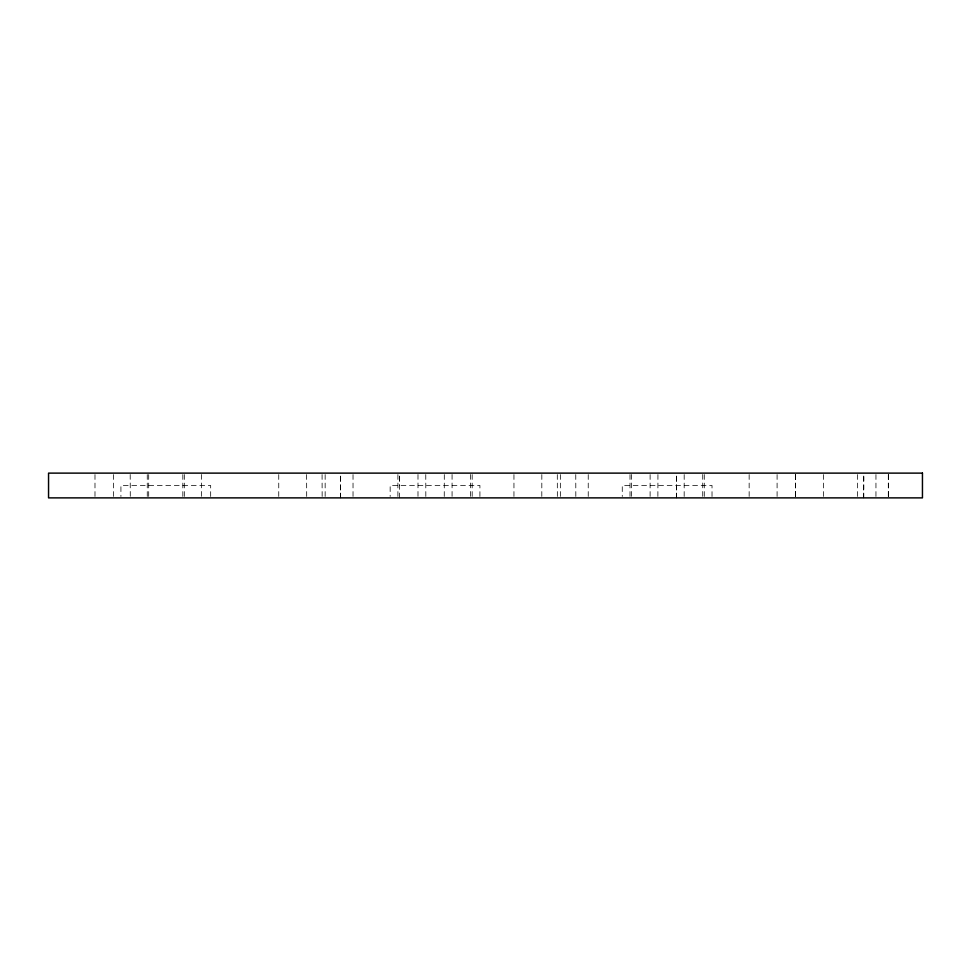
<?xml version="1.0" encoding="UTF-8"?>
<svg xmlns="http://www.w3.org/2000/svg" width="971" height="971" viewBox="0 0 971 971"><rect width="100%" height="100%" fill="white"/><g stroke="black" fill="none" stroke-linecap="round" stroke-linejoin="round"><path stroke-width="0.73" stroke-dasharray="4.86 3.64" d="M888.392 474.576L888.392 497.88M888.307 474.576L888.307 497.88M875.951 474.576L875.951 497.88M857.539 474.576L857.539 497.88M823.432 474.576L823.432 497.88M795.577 474.576L795.552 497.88M795.492 474.576L795.492 497.88M777.091 474.576L777.091 497.88M749.151 474.576L749.151 497.88M712.022 496.509L712.022 485.5L622.265 485.5L622.265 496.509M704.278 474.576L704.278 497.88M702.737 474.491L702.737 497.88M684.191 474.576L684.167 497.88M657.937 474.576L657.877 497.88M650.121 474.576L650.109 497.88M631.551 474.491L631.551 497.88M630.009 474.576L630.009 497.88M588.232 474.576L588.232 497.88M575.767 474.576L575.827 497.88M560.352 474.576L560.352 497.88M557.305 474.576L557.354 497.88M541.83 474.576L541.806 497.88M513.95 474.576L513.95 497.88M479.917 496.509L479.917 485.5L390.16 485.5L390.16 496.509M472.173 474.576L472.173 497.88M470.632 474.491L470.607 497.88M452.073 474.491L452.073 497.88M444.305 474.576L444.245 497.88M425.771 474.576L425.832 497.88M417.991 474.491L417.991 497.88M399.469 497.88L399.469 474.491L399.445 485.5M397.904 474.576L397.904 497.88M353.031 474.576L353.031 497.88M325.151 474.576L325.151 497.88M322.081 474.576L322.154 497.88M306.63 474.576L306.69 497.88M278.75 474.576L278.75 497.88M210.671 496.509L210.671 485.5L120.926 485.5L120.926 496.509M201.385 474.491L201.361 497.88M184.32 474.576L184.32 497.88M182.839 474.576L182.839 497.88M148.697 474.576L148.697 497.88M147.264 474.576L147.264 497.88M130.199 474.491L130.284 497.88M113.522 474.576L113.522 497.88M94.988 474.576L94.988 497.88M863.765 497.88L863.765 474.576L863.656 497.88M676.411 497.88L676.411 474.576L676.35 497.88M340.627 497.88L340.651 474.576L340.566 497.88"/><path stroke-width="1.46" d="M922.45 473.12L48.55 473.12L48.55 497.88L922.45 497.88L922.45 473.12"/></g></svg>
